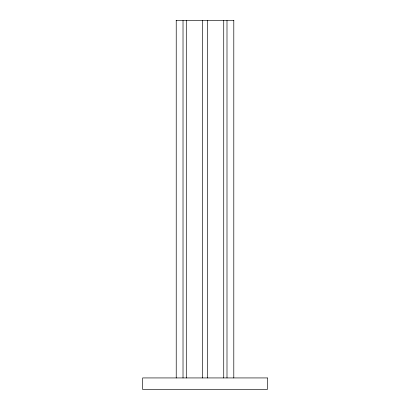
<?xml version="1.0" encoding="UTF-8"?>
<svg xmlns="http://www.w3.org/2000/svg" width="410" height="410" viewBox="0 0 410 410"><rect width="100%" height="100%" fill="white"/><g stroke="black" fill="none" stroke-linecap="round" stroke-linejoin="round"><path stroke-width="0.61" d="M176.09 20.5L233.91 20.5M233.797 20.5L233.797 377.933M226.996 20.5L226.996 377.933M223.732 20.5L223.732 377.933M207.311 20.5L207.311 377.933M202.689 20.5L202.689 377.933M186.289 20.5L186.289 377.933M183.019 20.5L183.019 377.933M176.228 20.5L176.228 377.933M267.34 377.933L142.66 377.933L142.66 389.5L267.34 389.5L267.34 377.933"/></g></svg>
